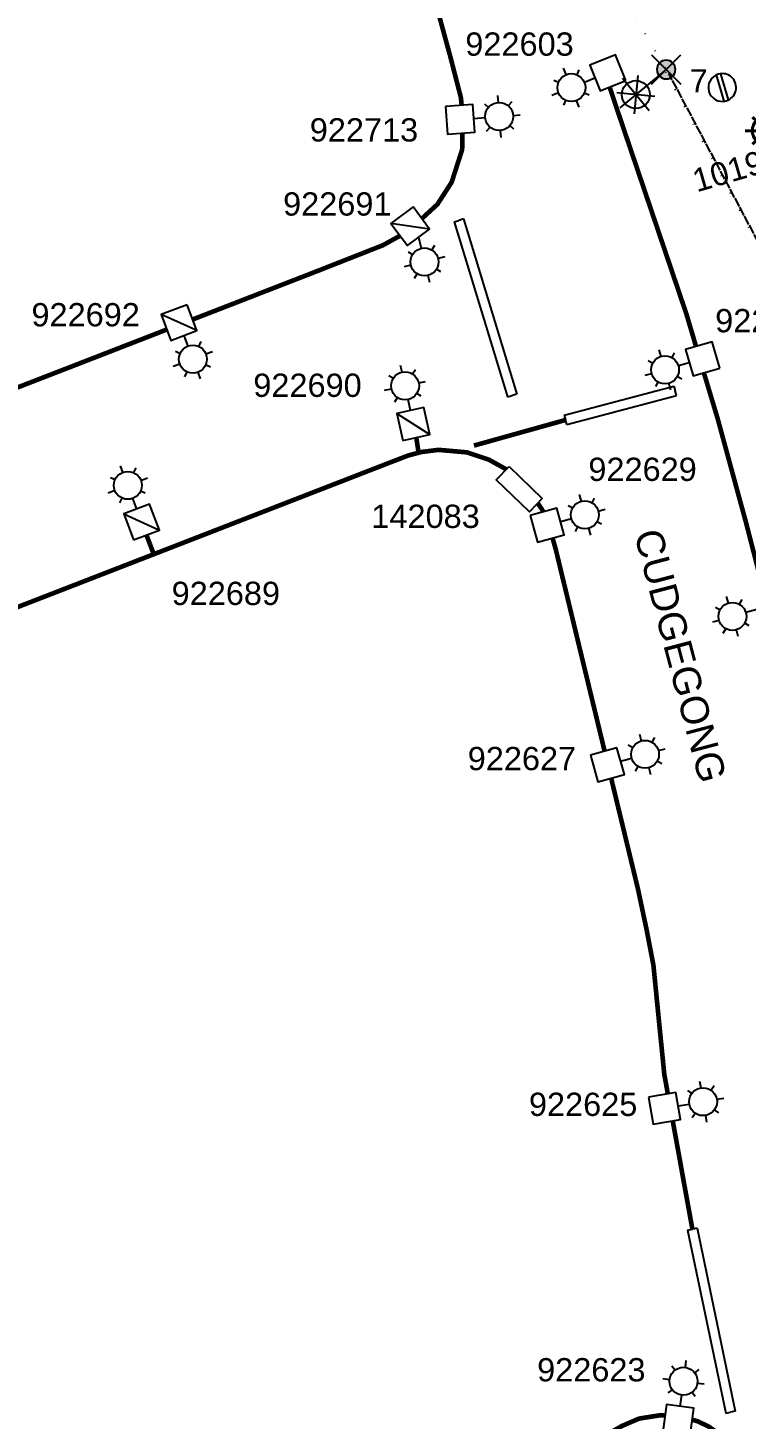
# Model space of a CAD drawing. Header units: metres. Extents: x 303957 to 307239, y 6268736 to 6272503.
# Drawn here: x 305955.3 to 306032.6, y 6269941.9 to 6270091.4 of the extents above; entities that cross this region are included whole.
import ezdxf
from ezdxf.enums import TextEntityAlignment as Align

# ---------------------------------------------------------------- set-up
doc = ezdxf.new("R2010")
doc.units = ezdxf.units.M
for name, pattern in [('Cable Exist OH', [1, 1, 0]), ('Cable Remove', [2, 0, -2]), ('IE Trench LV', [6.5, 5, -1.5])]:
    doc.linetypes.add(name, pattern=pattern)
doc.layers.get('0').update_dxf_attribs({"color": 6})
doc.layers.add('Cadastre Roads_SP_EXT', color=9, linetype='Continuous', lineweight=5)
for name, color, linetype in [('Duct_SP_NEW', 2, 'Continuous'), ('Equip_SP_LV_EXT', 7, 'Continuous'), ('Equip_SP_SL_EXT', 7, 'Continuous'), ('Equip_SP_SL_MOD', 3, 'Continuous'), ('Equip_SP_SL_NEW', 2, 'Continuous'), ('Mains_SL_MOD', 3, 'Continuous'), ('Notes', 7, 'Continuous'), ('SupportsOH_SP_TR_HV_LV_SL_EXT', 7, 'Continuous'), ('SupportsUG_SP_LV_EXT', 7, 'Continuous'), ('SupportsUG_SP_LV_NEW', 2, 'Continuous'), ('SupportsUG_SP_LV_SL_NEW', 2, 'Continuous'), ('Trench_SP_NEW', 2, 'Continuous')]:
    doc.layers.add(name, color=color, linetype=linetype)
doc.styles.add('iecARIAL', font='arial.ttf', dxfattribs={"height": 2})
doc.styles.add('POLE_LABEL', font='arial.ttf')
doc.styles.add('SL_LABEL', font='arial.ttf')
doc.styles.get("Standard").update_dxf_attribs({"font": 'arial.ttf'})
doc.linetypes.add('IE Trench HV', pattern='A,7,-0.2,["/",Standard,S=3,R=0,X=0.6,Y=-1.4],-2.5', length=9.7)

# ---------------------------------------------------------------- blocks, each defined once
blk = doc.blocks.new('LV_OH_LINKS_CLOSED_EXT')
for p, q in [((-0.166, 4.966), (-0.166, 3.002)), ((0.166, 4.966), (0.166, 3.002))]:
    blk.add_line(p, q)
blk.add_lwpolyline([(0, 2.988, 1), (0, 4.98, 1)], format="xyb", close=True)
at = {"flags": 9}
for tag, p in [('ACTUAL_STATUS', (0, 0)), ('OPERATING_VOLTAGE', (0, -0.6)), ('ORIENTATION', (0, -0.8)), ('OWNED_BY', (0, -1)), ('CONSTRUCTED_VOLTAGE', (0, -0.2)), ('NO_PHASES', (0, -0.4)), ('STATE', (0, -1.2)), ('SWITCH_TYPE', (0, -1.4)), ('USAGE', (0, -1.6)), ('NOTES', (0, -1.8))]:
    blk.add_attdef(tag, text='', height=0.2, dxfattribs=at).set_placement(p, align=Align.MIDDLE_LEFT)
at = {"flags": 1}
blk.add_attdef('Z', (0, 0), '', height=0.2, dxfattribs=at)
blk = doc.blocks.new('SL_LANTERN_EXT')
at = {"lineweight": 40}
for p, q in [((0, 1.97), (0, 6.47)), ((-1.46, 5.68), (-1.06, 5.28)), ((1.46, 5.68), (1.06, 5.28)), ((-2.25, 4.22), (2.25, 4.22)), ((-1.46, 2.76), (-1.06, 3.16)), ((1.46, 2.76), (1.06, 3.16)), ((0, 0), (0, 2.72))]:
    blk.add_line(p, q, dxfattribs=at)
blk.add_circle((0, 4.22), 1.5, dxfattribs=at)
at = {"style": 'iecARIAL', "flags": 8}
blk.add_attdef('ASSET_NUM', (1.5, 1.5), '', height=2.5, dxfattribs=at)
for tag, p, height, flags in [('OPERATING_VOLTAGE', (0.98, -1.65), 0.2, 9), ('CONSTRUCTED_VOLTAGE', (0.98, -0.65), 0.2, 9), ('CONTROL_TYPE', (0.98, -0.85), 0.2, 9), ('LANTERN_PURPOSE', (0.98, -1.05), 0.2, 9), ('LANTERN_TYPE', (0.98, -1.25), 0.2, 9), ('NO_PHASES', (0.98, -1.45), 0.2, 9), ('LNUMBER', (2.18, -3.25), 2.5, 8), ('ORIENTATION', (0.98, -1.85), 0.2, 9), ('OWNED_BY', (0.98, -2.05), 0.2, 9), ('STATE', (0.98, -2.25), 0.2, 9), ('USAGE', (0.98, -2.45), 0.2, 9), ('CEXIST', (0.98, -2.65), 0.2, 9), ('CNEW', (0.98, -2.85), 0.2, 9), ('CNUMBER', (0.98, -3.05), 0.2, 9), ('CREMOVE', (0.98, -3.25), 0.2, 9), ('CREPLACE', (0.98, -3.45), 0.2, 9), ('LKINGHEIGHT', (0.98, -3.65), 0.2, 9), ('LBRACKET', (0.98, -3.85), 0.2, 9), ('LBRACKETVOCAB', (0.98, -4.05), 0.2, 9), ('LCATEGORY', (0.98, -4.25), 0.2, 9), ('LCHARGE1', (0.98, -4.45), 0.2, 9), ('LCHARGE1PERCENT', (0.98, -4.65), 0.2, 9), ('LCHARGE2', (0.98, -4.85), 0.2, 9), ('LCHARGE2PERCENT', (0.98, -5.05), 0.2, 9), ('LCHARGE3', (0.98, -5.25), 0.2, 9), ('LCHARGE3PERCENT', (0.98, -5.45), 0.2, 9), ('LEXIST', (0.98, -5.65), 0.2, 9), ('LLAMP', (0.98, -5.85), 0.2, 9), ('LLAMPVOCAB', (0.98, -6.05), 0.2, 9), ('LMAST', (0.98, -6.25), 0.2, 9), ('LMASTVOCAB', (0.98, -6.45), 0.2, 9), ('LNEW', (0.98, -6.65), 0.2, 9), ('LANTNUMBER', (0.98, -6.85), 0.2, 9), ('LOUTREACH', (0.98, -7.25), 0.2, 9), ('LOUTREACHVOCAB', (0.98, -7.45), 0.2, 9), ('LRATECODE', (0.98, -7.65), 0.2, 9), ('LREMOVE', (0.98, -7.85), 0.2, 9), ('LREPLACE', (0.98, -8.05), 0.2, 9), ('LTYPE', (0.98, -8.25), 0.2, 9), ('LTYPEVOCAB', (0.98, -8.45), 0.2, 9), ('LEGEND', (0.98, -8.65), 0.2, 9), ('LOCATION', (0.98, -8.85), 0.2, 9), ('NOTES', (0.98, -9.05), 0.2, 9), ('STREETNAME', (0.98, -9.25), 0.2, 9), ('SUBURB', (0.98, -9.45), 0.2, 1)]:
    blk.add_attdef(tag, p, '', height=height, dxfattribs=dict(flags=flags))
blk = doc.blocks.new('COLUMN_NEW')
for tag, flags, p in [('Z', 1, (1.5, -2.8)), ('NOTES', 9, (1.5, -2.4)), ('LABEL_ALIGNMENT', 9, (1.5, -2.6))]:
    blk.add_attdef(tag, text='', height=0.2, dxfattribs=dict(flags=flags)).set_placement(p, align=Align.MIDDLE_LEFT)
blk.add_wipeout([(-1.485, -1.485), (1.485, -1.485), (1.485, 1.485), (-1.485, 1.485)])
at = {"lineweight": -3}
blk.add_lwpolyline([(-1.485, -1.485), (1.485, -1.485), (1.485, 1.485), (-1.485, 1.485)], close=True, dxfattribs=at)
for tag, height, flags, p in [('ASSET_NUM', 2.5, 8, (2, 2)), ('STREET_CODE', 0.2, 9, (1.5, 0)), ('OWNED_BY', 0.2, 9, (1.5, -0.4)), ('OPERATED_BY', 0.2, 9, (1.5, -0.6)), ('STATE', 0.2, 9, (1.5, -1)), ('COLUMN_TYPE', 0.2, 9, (1.5, -0.2)), ('USAGE', 0.2, 9, (1.5, -1.2)), ('MAINTAINED_BY', 0.2, 9, (1.5, -0.8)), ('LEGEND', 0.2, 9, (1.5, -1.4)), ('SUBURB', 0.2, 9, (1.5, -1.8)), ('STREETNAME', 0.2, 9, (1.5, -2)), ('PARENT', 0.2, 9, (1.5, -1.6)), ('LOCATION', 0.2, 9, (1.5, -2.2))]:
    blk.add_attdef(tag, text='', height=height, dxfattribs=dict(flags=flags)).set_placement(p, align=Align.MIDDLE_LEFT)
at = {"style": 'POLE_LABEL', "flags": 9}
blk.add_attdef('STRUCTURE_PLANT_NUMBER', text='', height=0.2, dxfattribs=at).set_placement((1.5, 0.242), align=Align.MIDDLE_LEFT)
blk = doc.blocks.new('*U44')
for tag, height, flags, p in [('CONTROL_TYPE', 0.2, 9, (0, -0.6)), ('OPERATING_VOLTAGE', 0.2, 9, (0, -1.4)), ('LANTERN_PURPOSE', 0.2, 9, (0, -0.8)), ('LANTERN_TYPE', 0.2, 9, (0, -1)), ('NO_PHASES', 0.2, 9, (0, -1.2)), ('ORIENTATION', 0.2, 9, (0, -1.6)), ('OWNED_BY', 0.2, 9, (0, -1.8)), ('STATE', 0.2, 9, (0, -2)), ('CEXIST', 0.2, 9, (0, -2.4)), ('CNEW', 0.2, 9, (0, -2.6)), ('CNUMBER', 0.2, 9, (0, -2.8)), ('CREMOVE', 0.2, 9, (0, -3)), ('USAGE', 0.2, 9, (0, -2.2)), ('LNUMBER', 2.5, 8, (1.2, -2.8)), ('CREPLACE', 0.2, 9, (0, -3.2)), ('LKINGHEIGHT', 0.2, 9, (0, -3.4)), ('LBRACKET', 0.2, 9, (0, -3.6)), ('LBRACKETVOCAB', 0.2, 9, (0, -3.8)), ('LCATEGORY', 0.2, 9, (0, -4)), ('LCHARGE1', 0.2, 9, (0, -4.2)), ('LCHARGE1PERCENT', 0.2, 9, (0, -4.4)), ('LCHARGE2', 0.2, 9, (0, -4.6)), ('LCHARGE2PERCENT', 0.2, 9, (0, -4.8)), ('LCHARGE3', 0.2, 9, (0, -5)), ('LCHARGE3PERCENT', 0.2, 9, (0, -5.2)), ('LEXIST', 0.2, 9, (0, -5.4)), ('LLAMP', 0.2, 9, (0, -5.6)), ('LLAMPVOCAB', 0.2, 9, (0, -5.8)), ('LMAST', 0.2, 9, (0, -6)), ('LMASTVOCAB', 0.2, 9, (0, -6.2)), ('LNEW', 0.2, 9, (0, -6.4)), ('LANTNUMBER', 0.2, 9, (0, -6.6)), ('LOUTREACH', 0.2, 9, (0, -7)), ('LOUTREACHVOCAB', 0.2, 9, (0, -7.2)), ('LRATECODE', 0.2, 9, (0, -7.4)), ('SUBURB', 0.2, 9, (0, -8.6)), ('STREETNAME', 0.2, 9, (0, -8.8)), ('LREMOVE', 0.2, 9, (0, -7.6)), ('LREPLACE', 0.2, 9, (0, -7.8)), ('LTYPE', 0.2, 9, (0, -8)), ('LTYPEVOCAB', 0.2, 9, (0, -8.2)), ('LEGEND', 0.2, 9, (0, -8.4)), ('LOCATION', 0.2, 9, (0, -9)), ('NOTES', 0.2, 9, (0, -9.2)), ('MAINTAINED_BY', 0.2, 9, (0, -9.86))]:
    blk.add_attdef(tag, text='', height=height, dxfattribs=dict(flags=flags)).set_placement(p, align=Align.MIDDLE_LEFT)
at = {"flags": 9}
blk.add_attdef('OPERATED_BY', (0, -9.61), '', height=0.2, dxfattribs=at)
blk.add_wipeout([(0, 4.97), (1.46, 4.18), (2.25, 2.72), (1.46, 1.26), (0, 0.36), (-1.46, 1.26), (-2.25, 2.72), (-1.46, 4.18)])
for p, q in [((0, 4.22), (0, 4.97)), ((-1.46, 4.18), (-1.06, 3.78)), ((1.46, 4.18), (1.06, 3.78)), ((-2.25, 2.72), (-1.5, 2.72)), ((-1.46, 1.26), (-1.06, 1.66)), ((1.46, 1.26), (1.06, 1.66)), ((1.5, 2.72), (2.25, 2.72)), ((0, 0), (0, 1.22)), ((0, 0), (0, 0))]:
    blk.add_line(p, q)
blk.add_circle((0, 2.72), 1.5)
at = {"style": 'SL_LABEL'}
for tag, height, flags, p in [('ASSET_NUM', 2.5, 8, (2, 2)), ('STREET_CODE', 0.2, 9, (0, -0.2))]:
    blk.add_attdef(tag, text='', height=height, dxfattribs=dict(at, flags=flags)).set_placement(p, align=Align.MIDDLE_LEFT)
at = {"flags": 1}
blk.add_attdef('Z', (0, 0), '', height=0.2, dxfattribs=at)
at = {"flags": 9}
blk.add_attdef('CONSTRUCTED_VOLTAGE', text='', height=0.2, dxfattribs=at).set_placement((0, -0.4), align=Align.MIDDLE_LEFT)
blk = doc.blocks.new('*U50')
for tag, flags, p in [('Z', 1, (1.5, -2.8)), ('NOTES', 9, (1.5, -2.4)), ('LABEL_ALIGNMENT', 9, (1.5, -2.6))]:
    blk.add_attdef(tag, text='', height=0.2, dxfattribs=dict(flags=flags)).set_placement(p, align=Align.MIDDLE_LEFT)
blk.add_wipeout([(-1.485, -1.485), (1.485, -1.485), (1.485, 1.485), (-1.485, 1.485)])
at = {"lineweight": -3}
blk.add_lwpolyline([(-1.485, -1.485), (1.485, -1.485), (1.485, 1.485), (-1.485, 1.485)], close=True, dxfattribs=at)
for tag, height, flags, p in [('ASSET_NUM', 2.5, 8, (2, 2)), ('STREET_CODE', 0.2, 9, (1.5, 0)), ('OWNED_BY', 0.2, 9, (1.5, -0.4)), ('OPERATED_BY', 0.2, 9, (1.5, -0.6)), ('STATE', 0.2, 9, (1.5, -1)), ('COLUMN_TYPE', 0.2, 9, (1.5, -0.2)), ('USAGE', 0.2, 9, (1.5, -1.2)), ('MAINTAINED_BY', 0.2, 9, (1.5, -0.8)), ('LEGEND', 0.2, 9, (1.5, -1.4)), ('SUBURB', 0.2, 9, (1.5, -1.8)), ('STREETNAME', 0.2, 9, (1.5, -2)), ('PARENT', 0.2, 9, (1.5, -1.6)), ('LOCATION', 0.2, 9, (1.5, -2.2))]:
    blk.add_attdef(tag, text='', height=height, dxfattribs=dict(flags=flags)).set_placement(p, align=Align.MIDDLE_LEFT)
at = {"style": 'POLE_LABEL', "flags": 9}
blk.add_attdef('STRUCTURE_PLANT_NUMBER', text='', height=0.2, dxfattribs=at).set_placement((1.5, 0.242), align=Align.MIDDLE_LEFT)
blk = doc.blocks.new('*U48')
for tag, flags, p in [('Z', 1, (1.5, -2.8)), ('NOTES', 9, (1.5, -2.4)), ('LABEL_ALIGNMENT', 9, (1.5, -2.6))]:
    blk.add_attdef(tag, text='', height=0.2, dxfattribs=dict(flags=flags)).set_placement(p, align=Align.MIDDLE_LEFT)
blk.add_wipeout([(-1.485, -1.485), (1.485, -1.485), (1.485, 1.485), (-1.485, 1.485)])
at = {"lineweight": -3}
blk.add_lwpolyline([(-1.485, -1.485), (1.485, -1.485), (1.485, 1.485), (-1.485, 1.485)], close=True, dxfattribs=at)
at = {"flags": 128}
blk.add_lwpolyline([(-1.485, 1.485), (1.485, -1.485)], dxfattribs=at)
for tag, height, flags, p in [('ASSET_NUM', 2.5, 8, (2, 2)), ('STREET_CODE', 0.2, 9, (1.5, 0)), ('OWNED_BY', 0.2, 9, (1.5, -0.4)), ('OPERATED_BY', 0.2, 9, (1.5, -0.6)), ('STATE', 0.2, 9, (1.5, -1)), ('COLUMN_TYPE', 0.2, 9, (1.5, -0.2)), ('USAGE', 0.2, 9, (1.5, -1.2)), ('MAINTAINED_BY', 0.2, 9, (1.5, -0.8)), ('LEGEND', 0.2, 9, (1.5, -1.4)), ('SUBURB', 0.2, 9, (1.5, -1.8)), ('STREETNAME', 0.2, 9, (1.5, -2)), ('PARENT', 0.2, 9, (1.5, -1.6)), ('LOCATION', 0.2, 9, (1.5, -2.2))]:
    blk.add_attdef(tag, text='', height=height, dxfattribs=dict(flags=flags)).set_placement(p, align=Align.MIDDLE_LEFT)
at = {"style": 'POLE_LABEL', "flags": 9}
blk.add_attdef('STRUCTURE_PLANT_NUMBER', text='', height=0.2, dxfattribs=at).set_placement((1.5, 0.242), align=Align.MIDDLE_LEFT)
blk = doc.blocks.new('POLE_EXT')
blk.add_hatch(color=256).paths.add_polyline_path([(-1, 0, 1), (1, 0, 1)])
blk.add_lwpolyline([(-1, 0, 1), (1, 0, 1)], format="xyb", close=True)
for tag, height, flags, p in [('pNumber', 2.5, 8, (-17.84, 2.07)), ('OWNED_BY', 0.2, 9, (1.35, -0.4)), ('SPECIAL_USE', 0.2, 9, (1.35, -0.8)), ('STATE', 0.2, 9, (1.35, -1)), ('cLV', 0.2, 9, (1.35, -1.4)), ('hDepth', 0.2, 9, (1.35, -1.6)), ('PARENT', 0.2, 9, (1.35, -0.6)), ('USAGE', 0.2, 9, (1.35, -1.2)), ('hDia', 0.2, 9, (1.35, -1.8)), ('cHV', 0.2, 9, (1.35, -2)), ('LBRACKET', 0.2, 9, (1.35, -2.2)), ('LExisting', 0.2, 9, (1.35, -2.4)), ('LANTNUMBER', 0.2, 9, (1.35, -2.6)), ('LOther', 0.2, 9, (1.35, -2.8)), ('LRemove', 0.2, 9, (1.35, -3)), ('cLinedev', 0.2, 9, (1.35, -3.4)), ('pExisting', 0.2, 9, (1.35, -3.8)), ('pFooting', 0.2, 9, (1.35, -4.4)), ('LEGEND', 0.2, 9, (1.35, -3.2)), ('LOCATION', 0.2, 9, (1.35, -3.6)), ('PFNUMBER', 0.2, 9, (1.35, -4)), ('NEWPFNUMBER', 0.2, 9, (1.35, -4.2)), ('pNew', 0.2, 9, (1.35, -4.6)), ('pRelocate', 0.2, 9, (1.35, -5)), ('pRemove', 0.2, 9, (1.35, -5.2)), ('pReplace', 0.2, 9, (1.35, -5.4)), ('pStay', 0.2, 9, (1.35, -5.6)), ('pType', 0.2, 9, (1.35, -5.8)), ('cspan', 0.2, 9, (1.35, -6)), ('STREETNAME', 0.2, 9, (1.35, -6.2)), ('SUBURB', 0.2, 9, (1.35, -6.4)), ('OPERATED_BY', 0.2, 9, (1.36, -7.01)), ('NOTES', 0.2, 9, (1.35, -6.6)), ('MAINTAINED_BY', 0.2, 9, (1.36, -6.81))]:
    blk.add_attdef(tag, text='', height=height, dxfattribs=dict(flags=flags)).set_placement(p, align=Align.MIDDLE_LEFT)
at = {"style": 'POLE_LABEL'}
for tag, height, flags, p in [('ASSET_NUM', 2.5, 8, (2, 2)), ('STRUCTURE_PLANT_NUMBER', 0.2, 9, (1.35, 0.03)), ('STREET_CODE', 0.2, 9, (1.35, -0.2))]:
    blk.add_attdef(tag, text='', height=height, dxfattribs=dict(at, flags=flags)).set_placement(p, align=Align.MIDDLE_LEFT)
at = {"flags": 1}
blk.add_attdef('Z', (1.35, -7.33), '', height=0.2, dxfattribs=at)
blk = doc.blocks.new('PILLAR_NEW')
for tag, height, flags, p in [('ASSET_NUM', 2.5, 8, (2, 4)), ('STREET_CODE', 0.2, 9, (1.5, 2))]:
    blk.add_attdef(tag, text='', height=height, dxfattribs=dict(flags=flags)).set_placement(p, align=Align.MIDDLE_LEFT)
blk.add_wipeout([(-2.47, 0.99), (2.47, 0.99), (2.47, -0.99), (-2.47, -0.99)])
at = {"lineweight": -3}
blk.add_lwpolyline([(-2.47, 0.99), (2.47, 0.99), (2.47, -0.99), (-2.47, -0.99)], close=True, dxfattribs=at)
for tag, flags, p in [('OWNED_BY', 9, (1.5, 1.8)), ('OPERATED_BY', 9, (1.5, 1.6)), ('MAINTAINED_BY', 9, (1.5, 1.4)), ('STATE', 9, (1.5, 1.2)), ('SUPPORT_TYPE', 9, (1.5, 1)), ('SUBURB', 9, (1.5, 0.2)), ('STREETNAME', 9, (1.5, 0)), ('USAGE', 9, (1.5, 0.8)), ('LEGEND', 9, (1.5, 0.6)), ('PARENT', 9, (1.5, 0.4)), ('Z', 1, (1.5, -0.6)), ('LOCATION', 9, (1.5, -0.2)), ('NOTES', 9, (1.5, -0.4))]:
    blk.add_attdef(tag, text='', height=0.2, dxfattribs=dict(flags=flags)).set_placement(p, align=Align.MIDDLE_LEFT)
blk = doc.blocks.new('POLE_DEL')
h = blk.add_hatch(color=256)
edge = h.paths.add_edge_path()
edge.add_arc((0, 0), 1, 180, 360)
edge.add_arc((0, 0), 1, 0, 180)
for p, q in [((-1.58, 1.58), (1.58, -1.58)), ((-1.58, -1.58), (1.58, 1.58))]:
    blk.add_line(p, q)
blk.add_lwpolyline([(-1, 0, 1), (1, 0, 1)], format="xyb", close=True)
for tag, height, flags, p in [('pNumber', 2.5, 8, (0, 2.07)), ('OWNED_BY', 0.2, 9, (0, -0.4)), ('SPECIAL_USE', 0.2, 9, (0, -0.6)), ('STATE', 0.2, 9, (0, -0.8)), ('cLV', 0.2, 9, (0, -1.2)), ('USAGE', 0.2, 9, (0, -1)), ('hDepth', 0.2, 9, (0, -1.4)), ('hDia', 0.2, 9, (0, -1.6)), ('cHV', 0.2, 9, (0, -1.8)), ('LBRACKET', 0.2, 9, (0, -2)), ('LExisting', 0.2, 9, (0, -2.2)), ('LANTNUMBER', 0.2, 9, (0, -2.4)), ('LOther', 0.2, 9, (0, -2.6)), ('LRemove', 0.2, 9, (0, -2.8)), ('LEGEND', 0.2, 9, (0, -3)), ('cLinedev', 0.2, 9, (0, -3.2)), ('pExisting', 0.2, 9, (0, -3.4)), ('PFNUMBER', 0.2, 9, (0, -3.6)), ('NEWPFNUMBER', 0.2, 9, (0, -3.8)), ('pFooting', 0.2, 9, (0, -4)), ('pNew', 0.2, 9, (0, -4.2)), ('cspan', 0.2, 9, (0, -5.6)), ('SUBURB', 0.2, 9, (0, -5.8)), ('STREETNAME', 0.2, 9, (0, -6)), ('pRelocate', 0.2, 9, (0, -4.6)), ('pRemove', 0.2, 9, (0, -4.8)), ('pReplace', 0.2, 9, (0, -5)), ('pStay', 0.2, 9, (0, -5.2)), ('pType', 0.2, 9, (0, -5.4)), ('LOCATION', 0.2, 9, (0, -6.2)), ('NOTES', 0.2, 9, (0, -6.4))]:
    blk.add_attdef(tag, text='', height=height, dxfattribs=dict(flags=flags)).set_placement(p, align=Align.MIDDLE_LEFT)
at = {"flags": 1}
blk.add_attdef('Z', (0, 0), '', height=0.2, dxfattribs=at)
at = {"style": 'POLE_LABEL', "flags": 9}
blk.add_attdef('STREET_CODE', text='', height=0.2, dxfattribs=at).set_placement((0, -0.2), align=Align.MIDDLE_LEFT)
blk = doc.blocks.new('SL_LANTERN_DEL')
for p, q in [((0, 1.97), (0, 6.47)), ((1.46, 2.76), (-1.46, 5.68)), ((-1.46, 2.76), (1.46, 5.68)), ((-2.25, 4.22), (2.25, 4.22)), ((0, 0), (0, 2.72)), ((0, 0), (0, 0))]:
    blk.add_line(p, q)
blk.add_circle((0, 4.22), 1.5)
at = {"style": 'iecARIAL', "flags": 8}
blk.add_attdef('ASSET_NUM', (1.5, 1.5), '', height=2.5, dxfattribs=at)
for tag, p, height, flags in [('CONSTRUCTED_VOLTAGE', (0, -0.2), 0.2, 9), ('CONTROL_TYPE', (0, -0.4), 0.2, 9), ('OPERATING_VOLTAGE', (0, -1.2), 0.2, 9), ('ORIENTATION', (0, -1.4), 0.2, 9), ('OWNED_BY', (0, -1.6), 0.2, 9), ('LANTERN_PURPOSE', (0, -0.6), 0.2, 9), ('LANTERN_TYPE', (0, -0.8), 0.2, 9), ('NO_PHASES', (0, -1), 0.2, 9), ('LNUMBER', (1.2, -2.8), 2.5, 8), ('STATE', (0, -1.8), 0.2, 9), ('CEXIST', (0, -2.2), 0.2, 9), ('CNEW', (0, -2.4), 0.2, 9), ('CNUMBER', (0, -2.6), 0.2, 9), ('CREMOVE', (0, -2.8), 0.2, 9), ('CREPLACE', (0, -3), 0.2, 9), ('USAGE', (0, -2), 0.2, 9), ('LKINGHEIGHT', (0, -3.2), 0.2, 9), ('LBRACKET', (0, -3.4), 0.2, 9), ('LBRACKETVOCAB', (0, -3.6), 0.2, 9), ('LCATEGORY', (0, -3.8), 0.2, 9), ('LCHARGE1', (0, -4), 0.2, 9), ('LCHARGE1PERCENT', (0, -4.2), 0.2, 9), ('LCHARGE2', (0, -4.4), 0.2, 9), ('LCHARGE2PERCENT', (0, -4.6), 0.2, 9), ('LCHARGE3', (0, -4.8), 0.2, 9), ('LCHARGE3PERCENT', (0, -5), 0.2, 9), ('LEXIST', (0, -5.2), 0.2, 9), ('LLAMP', (0, -5.4), 0.2, 9), ('LLAMPVOCAB', (0, -5.6), 0.2, 9), ('LMAST', (0, -5.8), 0.2, 9), ('LMASTVOCAB', (0, -6), 0.2, 9), ('LNEW', (0, -6.2), 0.2, 9), ('LANTNUMBER', (0, -6.4), 0.2, 9), ('LOUTREACH', (0, -6.8), 0.2, 9), ('LOUTREACHVOCAB', (0, -7), 0.2, 9), ('LRATECODE', (0, -7.2), 0.2, 9), ('LREMOVE', (0, -7.4), 0.2, 9), ('LREPLACE', (0, -7.6), 0.2, 9), ('STREETNAME', (0, -8.8), 0.2, 9), ('SUBURB', (0, -9), 0.2, 1), ('LTYPE', (0, -7.8), 0.2, 9), ('LTYPEVOCAB', (0, -8), 0.2, 9), ('LEGEND', (0, -8.2), 0.2, 9), ('LOCATION', (0, -8.4), 0.2, 9), ('NOTES', (0, -8.6), 0.2, 9)]:
    blk.add_attdef(tag, p, '', height=height, dxfattribs=dict(flags=flags))

msp = doc.modelspace()

# ---------------------------------------------------------------- linework, layer by layer
at = {"layer": 'Duct_SP_NEW'}
for p, q in [((306001.18, 6270070.57), (306001.68, 6270070.72)), ((306002.18, 6270070.88), (306001.68, 6270070.72)), ((306002.18, 6270070.88), (306007.92, 6270052.05)), ((306006.92, 6270051.75), (306007.42, 6270051.9)), ((306007.92, 6270052.05), (306007.42, 6270051.9)), ((306013.02, 6270049.78), (306013.16, 6270049.27)), ((306013.29, 6270048.77), (306013.16, 6270049.27)), ((306026.28, 6269962.22, 57.84), (306026.79, 6269962.33, 57.84)), ((306027.3, 6269962.43, 57.84), (306026.79, 6269962.33, 57.84)), ((306030.37, 6269942.57, 57.84), (306030.88, 6269942.67, 57.84)), ((306031.39, 6269942.78, 57.84), (306030.88, 6269942.67, 57.84))]:
    msp.add_line(p, q, dxfattribs=at)
at = {"layer": 'Mains_SL_MOD', "linetype": 'Cable Exist OH'}
msp.add_lwpolyline([(306047.78, 6270041.8), (306047.31, 6270043.07), (306024.26, 6270086.51)], dxfattribs=at)
at = {"layer": 'Notes', "color": 3, "linetype": 'Cable Remove', "flags": 128}
msp.add_lwpolyline([(306047.78, 6270042.14), (306047.78, 6270042.14), (306023.81, 6270086.89)], dxfattribs=at)
at = {"layer": 'Trench_SP_NEW', "linetype": 'IE Trench HV', "const_width": 0.5, "flags": 128}
for points, elevation in [([(305979.6, 6270132.2), (305981.68, 6270128.93), (305986.53, 6270123.75), (305987.4, 6270122.36), (305988.67, 6270120.01), (305991.16, 6270115.5), (305993.11, 6270111.07), (305994.8, 6270106.84), (305997.41, 6270099.58), (305999.08, 6270094.49), (306000.73, 6270088.45), (306001.9, 6270083.94), (306001.99, 6270083.07)], 59.62), ([(306047.95, 6269967.81), (306046.57, 6269975.02), (306044.23, 6269987.33), (306041.61, 6270000.25), (306038.88, 6270012.62), (306036.68, 6270021.99), (306035.35, 6270027.4), (306032.57, 6270038.2), (306029.5, 6270049.44), (306028.03, 6270054.33)], 49.83)]:
    msp.add_lwpolyline(points, dxfattribs=dict(at, elevation=elevation))
at = {"layer": 'Trench_SP_NEW', "linetype": 'IE Trench LV', "const_width": 0.5, "flags": 128}
for points, elevation in [([(306027.18, 6270057.18), (306026.15, 6270060.65), (306023.31, 6270069.03), (306019.11, 6270081.42), (306017.89, 6270085.04)], 49.83), ([(306002.08, 6270080.1), (306002.04, 6270078.32), (306000.91, 6270074.81), (305999.38, 6270072.44), (305996.23, 6270069.54), (305993.51, 6270068.04), (305986.7, 6270065.36), (305960.48, 6270055.18), (305948.48, 6270050.53), (305944.38, 6270048.86), (305941.73, 6270047.55), (305940.31, 6270046.88), (305937.48, 6270045.72), (305934.2, 6270044.45), (305901.57, 6270031.79), (305861.95, 6270016.42), (305797.38, 6269991.37), (305761.26, 6269977.36), (305758.91, 6269976.45), (305757.91, 6269976.08), (305756.9, 6269975.92), (305755.33, 6269976.07), (305755.03, 6269976.19)], 59.62)]:
    msp.add_lwpolyline(points, dxfattribs=dict(at, elevation=elevation))
at = {"layer": 'Trench_SP_NEW', "linetype": 'IE Trench HV', "const_width": 0.5, "flags": 128}
for points in [[(306003.31, 6270046.52), (306013.16, 6270049.27)], [(305997.11, 6270047.38), (305997.36, 6270045.75)], [(305760, 6269952.95), (305760, 6269952.95), (305772.71, 6269959.87), (305787.64, 6269965.4), (305822.41, 6269978.29), (305849.87, 6269988.67), (305885.27, 6270002.41), (305966.97, 6270034.1), (305993.72, 6270044.48), (305996.23, 6270045.45), (305997.66, 6270045.83), (305999.5, 6270046.06), (306002.57, 6270045.79), (306004.9, 6270045.01), (306006.69, 6270044.02), (306009.11, 6270041.89), (306010.66, 6270039.6), (306011.36, 6270038), (306012.09, 6270035.42), (306020.93, 6269998.92), (306021.86, 6269994.55), (306022.6, 6269990.71), (306023.77, 6269978.97), (306026.79, 6269962.33)], [(305968.1, 6270036.92), (305968.89, 6270034.85)]]:
    msp.add_lwpolyline(points, dxfattribs=at)
at = {"layer": 'Trench_SP_NEW', "linetype": 'IE Trench HV', "flags": 128}
msp.add_lwpolyline([(305647.5, 6269794.09, 0.5, 0.5, 0), (305652.61, 6269796.08, 0.5, 0.5, 0), (305688.8, 6269810.11, 0.5, 0.5, 0), (305790.11, 6269849.45, 0.5, 0.5, 0), (305791.77, 6269850.41, 0.5, 0.5, 0), (305795.22, 6269852.8, 0.5, 0.5, 0), (305799.38, 6269855.45, 0.5, 0.5, 0), (305809.95, 6269860.11, 0.5, 0.5, 0), (305838.18, 6269871.06, 0.5, 0.5, 0), (305856.3, 6269878.09, 0.5, 0.5, 0), (305864.57, 6269881.3, 0.5, 0.5, 0), (305874.18, 6269885.03, 0.5, 0.5, 0), (305889.56, 6269890.99, 0.5, 0.5, 0), (305902.59, 6269896.05, 0.5, 0.5, 0), (305911.24, 6269899.41, 0.5, 0.5, 0), (305923.94, 6269904.33, 0.5, 0.5, 0), (305932.45, 6269907.63, 0.5, 0.5, 0), (305940.97, 6269910.94, 0.5, 0.5, 0), (305956.1, 6269917.22, 0.5, 0.5, 0), (305975.02, 6269924.15, 0.5, 0.5, 0), (305991.31, 6269930.47, 0.5, 0.5, 0), (305998.87, 6269932.88, 0.5, 0.5, 0), (306005.03, 6269935.26, 0.5, 0.5, 0), (306008.8, 6269936.37, 0.5, 0.5, 0), (306011.04, 6269937.17, 0.5, 0.5, 0), (306014.61, 6269938.7, 0.5, 0.5, 0), (306016.8, 6269939.81, 0.5, 0.5, 0), (306019.2, 6269941.17, 0.5, 0.5, 0), (306021.05, 6269941.97, 0.5, 0.5, 0), (306023.37, 6269942.34, 0.5, 0.5, 0), (306025.74, 6269942.15, 0.5, 0.5, 0), (306027.36, 6269941.68, 0.5, 0.5, 0), (306028.54, 6269941.12, 0.5, 0.5, 0), (306030.49, 6269939.72, 0.5, 0.5, 0), (306032.22, 6269937.6, 0.5, 0.5, 0), (306033.07, 6269935.78, 0.5, 0.5, 0), (306033.72, 6269932.92, 0.5, 0.5, 0), (306035.52, 6269923.87, 0.5, 0.5, 0), (306037.72, 6269913.88, 0.5, 0.5, 0), (306040.02, 6269904.41, 0.5, 0.5, 0), (306043.19, 6269890.34, 0.5, 0.5, 0), (306047.12, 6269878.32, 0.5, 0.5, 0), (306056.45, 6269845.77, 0.5, 0.5, 0), (306054.13, 6269833.93, 0.5, 0.5, 0), (306032.58, 6269814.2, 0.5, 0.5, 0), (306026.63, 6269812.33, 0, 0, 0)], format="xyseb", dxfattribs=at)

# ---------------------------------------------------------------- block references
at = {"layer": 'Equip_SP_LV_EXT', "xscale": 1.5, "yscale": 1.5, "zscale": 1.5, "rotation": 16.32681643802631}
msp.add_blockref('LV_OH_LINKS_CLOSED_EXT', (306031.68, 6270079.26), dxfattribs=at)
at = {"layer": 'Equip_SP_SL_EXT'}
ref = msp.add_blockref('SL_LANTERN_EXT', (306034.73, 6270076.13), dxfattribs=at)
ref.add_attrib('ASSET_NUM', '10190', dxfattribs={"layer": '0', "height": 2.5, "rotation": 16.2243, "style": 'iecARIAL'}).set_placement((306036.23, 6270077.63), align=Align.MIDDLE_RIGHT)
at = {"layer": 'SupportsOH_SP_TR_HV_LV_SL_EXT'}
ref = msp.add_blockref('POLE_EXT', (306023.97, 6270086.92), dxfattribs=at)
ref.add_attrib('PNUMBER', '7', (306026.5, 6270084.46), dxfattribs={"height": 2.5})
at = {"layer": 'SupportsUG_SP_LV_EXT'}
msp.add_blockref('POLE_DEL', (306023.97, 6270086.92), dxfattribs=at)

# ---------------------------------------------------------------- texts
at = {"layer": 'Cadastre Roads_SP_EXT'}
msp.add_text('CUDGEGONG', height=3, rotation=284.7527, dxfattribs=at).set_placement((306020.5, 6270037.07, 56.54))

# ---------------------------------------------------------------- next in the draw order: block references
at = {"layer": 'Equip_SP_SL_NEW'}
for p, rotation in [((305997.35, 6270068.9, 116.06), 193.6720804778364), ((306026.46, 6270055.42), 106.2178442737127), ((305996.48, 6270050.28), 12.21035140461244), ((306033.71, 6270028.92), 106.2178442737127), ((306025.26, 6269975.56), 279.8060855280809)]:
    msp.add_blockref('*U44', p, dxfattribs=dict(at, rotation=rotation))
at = {"layer": 'SupportsUG_SP_LV_SL_NEW'}
ref = msp.add_blockref('COLUMN_NEW', (306017.69, 6270086.56), dxfattribs=dict(at, rotation=111.9234230635261))
ref.add_attrib('ASSET_NUM', '922603', dxfattribs={"layer": '0', "height": 2.5}).set_placement((306002.38, 6270089.66), align=Align.MIDDLE_LEFT)
ref = msp.add_blockref('*U50', (306001.83, 6270081.57, 58.33), dxfattribs=dict(at, rotation=274.2389345694456))
ref.add_attrib('ASSET_NUM', '922713', dxfattribs={"layer": '0', "height": 2.5}).set_placement((305985.66, 6270080.44, 58.33), align=Align.MIDDLE_LEFT)
ref = msp.add_blockref('*U48', (305971.6, 6270059.74, 58.28), dxfattribs=dict(at, rotation=200.7276662283529))
ref.add_attrib('ASSET_NUM', '922692', dxfattribs={"layer": '0', "height": 2.5}).set_placement((305955.74, 6270060.58, 58.28), align=Align.MIDDLE_LEFT)
ref = msp.add_blockref('COLUMN_NEW', (306011.17, 6270037.96), dxfattribs=dict(at, rotation=285.5253281407277))
ref.add_attrib('ASSET_NUM', '922629', dxfattribs={"layer": '0', "height": 2.5}).set_placement((306015.61, 6270043.97), align=Align.MIDDLE_LEFT)
ref = msp.add_blockref('*U48', (305967.58, 6270038.31), dxfattribs=dict(at, rotation=20.61774526793839))
ref.add_attrib('ASSET_NUM', '922689', dxfattribs={"layer": '0', "height": 2.5}).set_placement((305970.81, 6270030.64), align=Align.MIDDLE_LEFT)
ref = msp.add_blockref('COLUMN_NEW', (306017.65, 6270012.22), dxfattribs=dict(at, rotation=285.5253281407277))
ref.add_attrib('ASSET_NUM', '922627', dxfattribs={"layer": '0', "height": 2.5}).set_placement((306002.64, 6270012.89), align=Align.MIDDLE_LEFT)
ref = msp.add_blockref('COLUMN_NEW', (306025.28, 6269941.82), dxfattribs=dict(at, rotation=352.43313488499))
ref.add_attrib('ASSET_NUM', '922623', dxfattribs={"layer": '0', "height": 2.5}).set_placement((306010.1, 6269947.22), align=Align.MIDDLE_LEFT)

# ---------------------------------------------------------------- next in the draw order: linework, layer by layer
at = {"layer": 'Duct_SP_NEW'}
for p, q in [((306001.18, 6270070.57), (306006.92, 6270051.75)), ((306013.02, 6270049.78), (306024.81, 6270052.9)), ((306013.29, 6270048.77), (306025.08, 6270051.89)), ((306024.81, 6270052.9), (306024.94, 6270052.39)), ((306025.08, 6270051.89), (306024.94, 6270052.39))]:
    msp.add_line(p, q, dxfattribs=at)

# ---------------------------------------------------------------- next in the draw order: block references
at = {"layer": 'Equip_SP_SL_NEW'}
for p, rotation in [((306016.31, 6270086), 111.9234230635261), ((306003.31, 6270081.68, 58.33), 274.2389345694456), ((305972.13, 6270058.35, 58.28), 200.7276662283529), ((305967.06, 6270039.7), 20.61774526793839), ((306012.61, 6270038.35), 285.5253281407277), ((306019.08, 6270012.62), 285.5253281407277), ((306025.48, 6269943.29), 352.43313488499)]:
    msp.add_blockref('*U44', p, dxfattribs=dict(at, rotation=rotation))
at = {"layer": 'SupportsUG_SP_LV_NEW'}
ref = msp.add_blockref('PILLAR_NEW', (306008.18, 6270041.83, 57.12), dxfattribs=dict(at, rotation=316.1197241697733))
ref.add_attrib('ASSET_NUM', '142083', dxfattribs={"layer": '0', "height": 2.5}).set_placement((305992.28, 6270038.92, 57.12), align=Align.MIDDLE_LEFT)
at = {"layer": 'SupportsUG_SP_LV_SL_NEW'}
ref = msp.add_blockref('*U48', (305996.46, 6270070.09, 58.03), dxfattribs=dict(at, rotation=216.6413416286065))
ref.add_attrib('ASSET_NUM', '922691', dxfattribs={"layer": '0', "height": 2.5}).set_placement((305982.79, 6270072.48, 58.03), align=Align.MIDDLE_LEFT)
ref = msp.add_blockref('COLUMN_NEW', (306027.89, 6270055.84), dxfattribs=dict(at, rotation=106.2178442737127))
ref.add_attrib('ASSET_NUM', '922605', dxfattribs={"layer": '0', "height": 2.5}).set_placement((306029.24, 6270059.94), align=Align.MIDDLE_LEFT)
ref = msp.add_blockref('*U48', (305996.79, 6270048.83), dxfattribs=dict(at, rotation=12.21035140461244))
ref.add_attrib('ASSET_NUM', '922690', dxfattribs={"layer": '0', "height": 2.5}).set_placement((305979.59, 6270053), align=Align.MIDDLE_LEFT)
ref = msp.add_blockref('COLUMN_NEW', (306023.79, 6269975.31), dxfattribs=dict(at, rotation=279.8060855280809))
ref.add_attrib('ASSET_NUM', '922625', dxfattribs={"layer": '0', "height": 2.5}).set_placement((306009.22, 6269975.74), align=Align.MIDDLE_LEFT)

# ---------------------------------------------------------------- next in the draw order: linework, layer by layer
at = {"layer": 'Duct_SP_NEW'}
for p, q in [((306026.28, 6269962.22, 57.84), (306030.37, 6269942.57, 57.84)), ((306027.3, 6269962.43, 57.84), (306031.39, 6269942.78, 57.84))]:
    msp.add_line(p, q, dxfattribs=at)
at = {"layer": 'Notes', "color": 3, "linetype": 'Cable Remove', "flags": 128}
msp.add_lwpolyline([(305969.78, 6270172.22), (306000.6, 6270126.46), (306023.97, 6270086.92)], dxfattribs=at)

# ---------------------------------------------------------------- next in the draw order: block references
at = {"layer": 'Equip_SP_SL_MOD', "linetype": 'IE Trench HV', "rotation": 129.5085549166877}
msp.add_blockref('SL_LANTERN_DEL', (306023.97, 6270086.92), dxfattribs=at)

doc.saveas('drawing.dxf')
